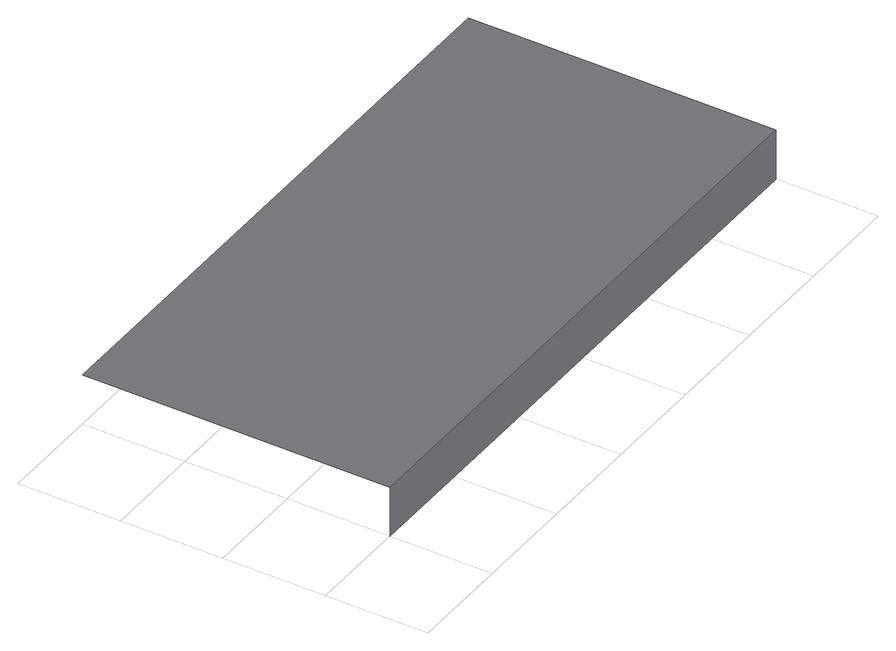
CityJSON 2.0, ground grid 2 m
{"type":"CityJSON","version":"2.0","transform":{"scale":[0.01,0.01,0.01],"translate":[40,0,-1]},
"CityObjects":{
"road1":{"type":"Road","attributes":{"name":"Road Segment One"},"geometry":[{"type":"MultiSurface","lod":"3","boundaries":[[[0,1,2,3]],[[0,4,5,3]]]}]}
},
"vertices":[
[1200,0,100],[1200,600,100],[0,600,100],[0,0,100],[1200,0,0],[0,0,0]
]}
